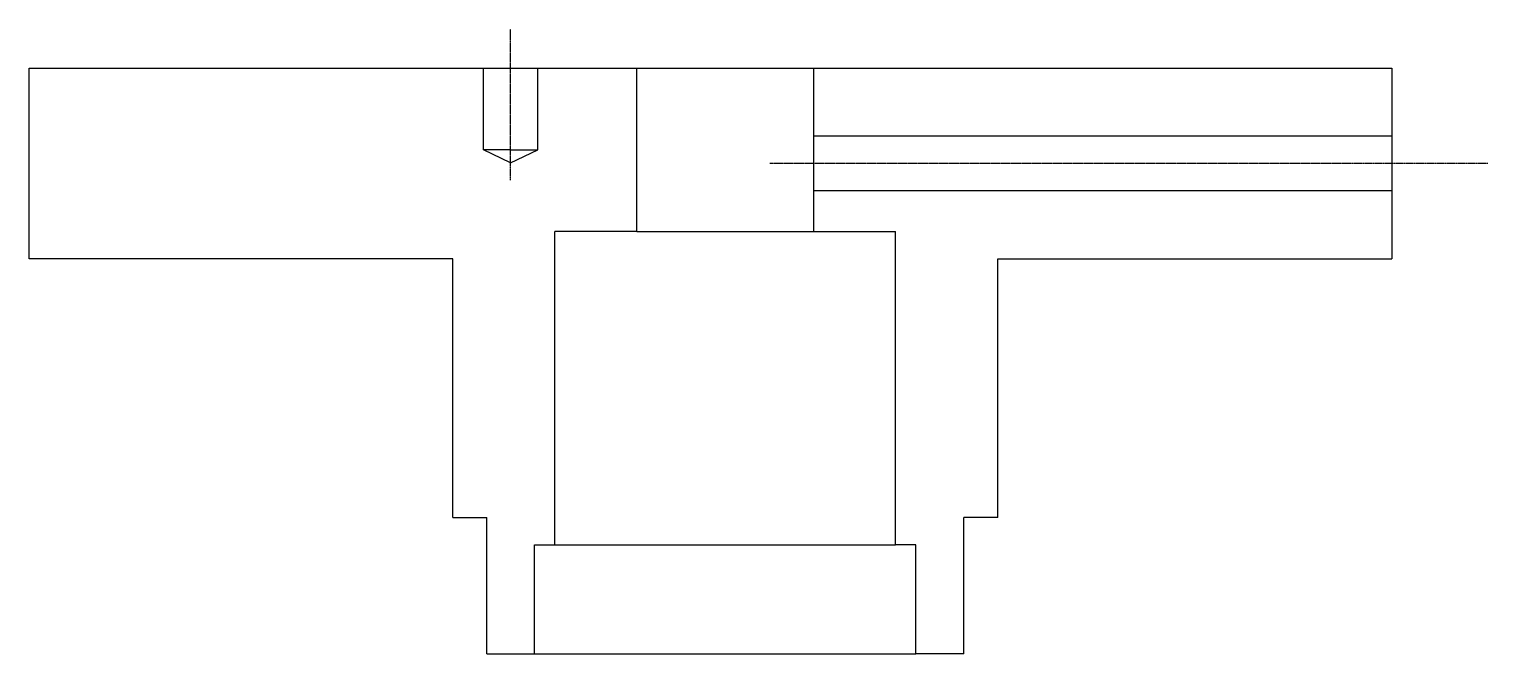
# Model space of a CAD drawing. Header units: millimetres. Extents: x 474 to 1886, y 179 to 784.
import ezdxf

# ---------------------------------------------------------------- set-up
doc = ezdxf.new("R2010")
doc.units = ezdxf.units.MM
doc.header["$MEASUREMENT"] = 0
doc.linetypes.add('AXES', pattern=[2, 1.25, -0.25, 0.25, -0.25])

msp = doc.modelspace()

# ---------------------------------------------------------------- linework, layer by layer
at = {"linetype": 'AXES'}
for p, q in [((940, 637.5), (940, 783.8)), ((1885.7, 653.6), (1191, 653.6))]:
    msp.add_line(p, q, dxfattribs=at)
for p, q in [((474.1, 561.3), (474.1, 745.9)), ((474.1, 745.9), (1792.7, 745.9)), ((913.6, 666.8), (913.6, 745.9)), ((966.4, 666.8), (966.4, 745.9)), ((1062, 587.7), (1062, 745.9)), ((1233.4, 587.7), (1233.4, 745.9)), ((1792.7, 745.9), (1792.7, 561.3)), ((1792.7, 680), (1233.4, 680)), ((940, 666.8), (913.6, 666.8)), ((940, 654.3), (913.6, 666.8)), ((940, 666.8), (966.4, 666.8)), ((940, 654.3), (966.4, 666.8)), ((1792.7, 627.3), (1233.4, 627.3)), ((982.9, 284.4), (982.9, 587.7)), ((1062, 587.7), (982.9, 587.7)), ((1062, 587.7), (1233.4, 587.7)), ((1233.4, 587.7), (1312.5, 587.7)), ((1312.5, 284.4), (1312.5, 587.7)), ((884, 561.3), (474.1, 561.3)), ((884, 310.8), (884, 561.3)), ((1411.4, 310.8), (1411.4, 561.3)), ((1411.4, 561.3), (1792.7, 561.3)), ((884, 310.8), (916.9, 310.8)), ((916.9, 178.9), (916.9, 310.8)), ((1411.4, 310.8), (1378.5, 310.8)), ((1378.5, 178.9), (1378.5, 310.8)), ((963.1, 178.9), (963.1, 284.4)), ((963.1, 284.4), (982.9, 284.4)), ((982.9, 284.4), (1312.5, 284.4)), ((1332.3, 284.4), (1312.5, 284.4)), ((1332.3, 178.9), (1332.3, 284.4)), ((916.9, 178.9), (963.1, 178.9)), ((916.9, 178.9), (963.1, 178.9)), ((963.1, 178.9), (1332.3, 178.9)), ((1378.5, 178.9), (1332.3, 178.9)), ((1378.5, 178.9), (1332.3, 178.9))]:
    msp.add_line(p, q)

doc.saveas('drawing.dxf')
